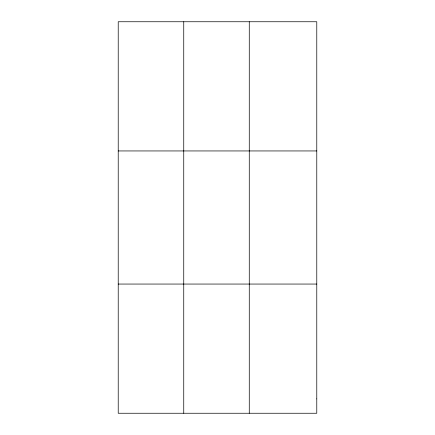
<?xml version="1.0" encoding="UTF-8"?>
<svg xmlns="http://www.w3.org/2000/svg" width="435" height="435" viewBox="0 0 435 435"><rect width="100%" height="100%" fill="white"/><g stroke="black" fill="none" stroke-linecap="round" stroke-linejoin="round"><path stroke-width="0.65" d="M183.744 21.75L183.744 413.25M249.271 21.75L249.271 413.25M118.222 150.945L316.778 150.945M118.222 284.055L316.778 284.055M316.778 398.895L316.778 413.25L118.222 413.25L118.222 21.75L316.778 21.75L316.778 398.895"/></g></svg>
